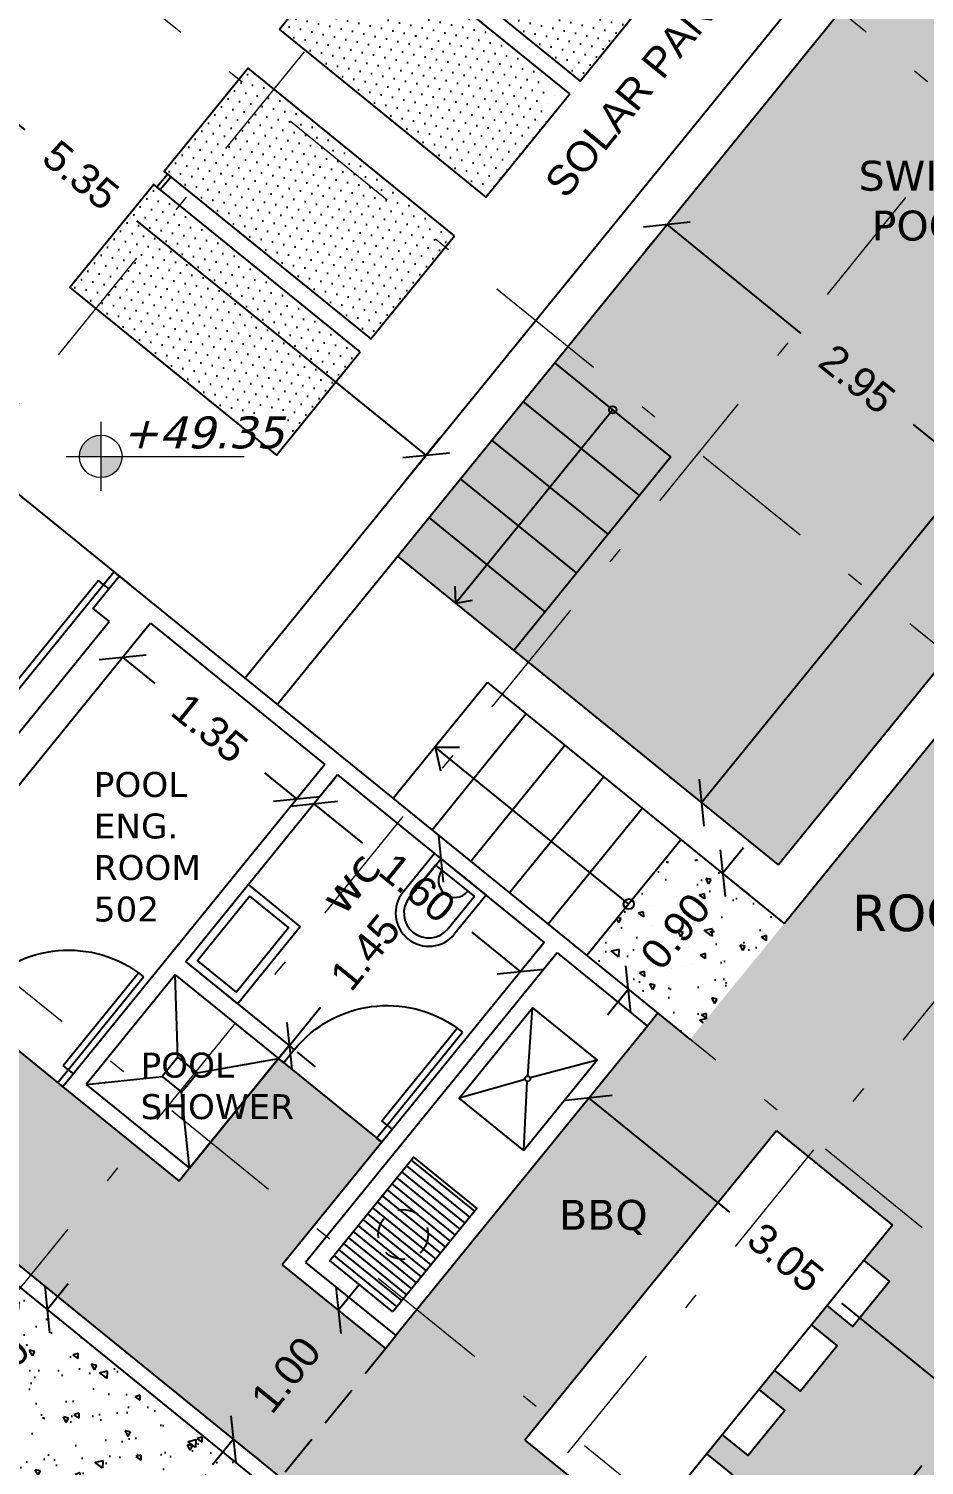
# Model space of a CAD drawing. Header units: inches. Extents: x 8644 to 9016, y -609 to 809.
# Drawn here: x 8860.17 to 8865.56, y -593.44 to -584.79 of the extents above; entities that cross this region are included whole.
import ezdxf

# ---------------------------------------------------------------- set-up
doc = ezdxf.new("R2010")
doc.units = ezdxf.units.IN
doc.header["$MEASUREMENT"] = 0
for name, pattern in [('DASHDOT', [1, 0.5, -0.25, 0, -0.25]), ('DASHED', [19.05, 12.7, -6.35]), ('HIDDEN', [0.375, 0.25, -0.125])]:
    doc.linetypes.add(name, pattern=pattern)
doc.layers.add('axis', color=8, linetype='DASHDOT', lineweight=15)
doc.layers.add('dim', color=3, linetype='Continuous', lineweight=13)
for name, color, linetype in [('DIMENSIONS', 6, 'Continuous'), ('ermaria', 5, 'Continuous'), ('floors', 8, 'Continuous'), ('furn', 4, 'Continuous'), ('kitchen', 4, 'Continuous'), ('openings', 3, 'Continuous'), ('provoles', 2, 'Continuous'), ('sanitary', 5, 'Continuous'), ('TEXT', 6, 'Continuous'), ('walls', 1, 'Continuous')]:
    doc.layers.add(name, color=color, linetype=linetype)
doc.styles.get("Standard").update_dxf_attribs({"font": 'arial.ttf'})
doc.styles.add('style1', font='arial.ttf')
doc.styles.add('Yps_1-100', font='verdanai.ttf', dxfattribs={"height": 0.25})
doc.styles.add('Yps_1-100bold', font='verdanai.ttf', dxfattribs={"height": 0.3})
doc.dimstyles.new('ekato', dxfattribs={"dimtxt": 0.18, "dimasz": 0.2, "dimexe": 0.2, "dimexo": 0.2, "dimgap": 0.2, "dimtad": 0, "dimzin": 0, "dimdsep": 46, "dimtxsty": 'style1', "dimblk": 'OBLIQUE', "dimcen": 0.2, "dimadec": 0, "dimazin": 0, "dimtfac": 1, "dimtofl": 0, "dimtmove": 0, "dimatfit": 3, "dimfxl": 1, "dimtolj": 1, "dimtzin": 0, "dimarcsym": 0})

# ---------------------------------------------------------------- blocks, each defined once
blk = doc.blocks.new('wc wall')
at = {"layer": 'ermaria'}
blk.add_arc((0, 0.3), 0.2, 0, 180, dxfattribs=at)
at = {"layer": 'sanitary'}
for p, q in [((-0.2, 0), (-0.2, 0.3)), ((-0.15, 0.05), (-0.15, 0.3)), ((0.15, 0.05), (0.15, 0.3)), ((0.2, 0), (0.2, 0.3)), ((0.2, 0), (-0.2, 0)), ((0.15, 0.05), (-0.15, 0.05))]:
    blk.add_line(p, q, dxfattribs=at)
for centre, radius in [((0, 0.3), 0.15), ((0, 0.05), 0.1)]:
    blk.add_arc(centre, radius, 0, 180, dxfattribs=at)
blk = doc.blocks.new('d80')
at = {"layer": 'openings', "color": 5}
for p, q in [((0.1, 0.76), (0.82, 0.76)), ((0.1, 0.76), (0.1, 0.72)), ((0.1, 0.72), (0.82, 0.72)), ((0.82, 0.72), (0.82, 0.76))]:
    blk.add_line(p, q, dxfattribs=at)
for points in [[(0, 0.76), (0.1, 0.76), (0.1, 0.8), (0, 0.8)], [(0, 0), (0.1, 0), (0.1, 0.04), (0, 0.04)]]:
    blk.add_lwpolyline(points, close=True, dxfattribs=at)
at = {"layer": 'openings', "color": 8}
blk.add_arc((0.0992, 0.762), 0.722, 270.06423, 356.66262, dxfattribs=at)
blk = doc.blocks.new('d100')
at = {"layer": 'openings', "color": 5}
for p, q in [((0.04, 0), (0.04, -1.02)), ((0.04, -0.1), (0.08, -0.1)), ((0.08, -0.1), (0.08, -1.02)), ((0.08, -1.02), (0.04, -1.02))]:
    blk.add_line(p, q, dxfattribs=at)
for points in [[(0.04, 0), (0.04, -0.1), (0, -0.1), (0, 0)], [(1, 0), (1, -0.1), (0.96, -0.1), (0.96, 0)]]:
    blk.add_lwpolyline(points, close=True, dxfattribs=at)
at = {"layer": 'openings', "color": 8}
blk.add_arc((0.0384, -0.0994), 0.9216, 272.58517, 359.96089, dxfattribs=at)
blk = doc.blocks.new('ypsometro 1-100')
h = blk.add_hatch(color=256)
h.paths.add_polyline_path([(-0.2, 0), (0, 0), (0, 0.2, 0.414214)])
h.paths.add_polyline_path([(0, -0.2, 0.414214), (0.2, 0), (0, 0)])
for p, q in [((0, 0.325), (0, -0.325)), ((-0.325, 0), (1.35, 0))]:
    blk.add_line(p, q)
blk.add_circle((0, 0), 0.2)
at = {"style": 'Yps_1-100'}
for p in [(0.2, 0.076), (0.2, -0.326)]:
    blk.add_attdef('+0.00', p, '', height=0.25, dxfattribs=at)
blk = doc.blocks.new('_Oblique')
at = {"color": 0, "linetype": 'ByBlock', "lineweight": -2}
blk.add_line((-0.5, -0.5), (0.5, 0.5), dxfattribs=at)
blk = doc.blocks.new('*D15423')
at = {"layer": 'DEFPOINTS', "color": 0, "transparency": 16777216}
for p in [(8862.6741, -575.2856), (8862.692, -575.3001), (8842.5786, -600.0423)]:
    blk.add_point(p, dxfattribs=at)
at = {"layer": 'DIMENSIONS', "color": 0, "lineweight": -2, "transparency": 16777216}
for p, q in [((8862.692, -575.3001), (8852.9614, -587.2877)), ((8862.8294, -575.4117), (8862.8473, -575.4262)), ((8842.5965, -600.0568), (8852.327, -588.0693)), ((8842.7339, -600.1684), (8842.7517, -600.1829))]:
    blk.add_line(p, q, dxfattribs=at)
at = {"layer": 'DIMENSIONS', "color": 0, "lineweight": -2, "transparency": 16777216, "xscale": 0.2, "yscale": 0.2, "zscale": 0.2}
for p, rotation in [((8862.692, -575.3001), 50.93301945745934), ((8842.5965, -600.0568), 230.9330194574593)]:
    blk.add_blockref('_Oblique', p, dxfattribs=dict(at, rotation=rotation))
at = {"layer": 'DIMENSIONS', "color": 0, "transparency": 16777216, "insert": (8852.6442, -587.6785), "char_height": 0.18, "attachment_point": 5, "rotation": 50.93302, "style": 'style1'}
blk.add_mtext('\\A1;31.90', dxfattribs=at)
blk = doc.blocks.new('*D15463')
at = {"layer": 'DEFPOINTS', "color": 0, "transparency": 16777216}
for p in [(8860.2812, -592.5017), (8860.2843, -592.5043), (8859.651, -593.2781)]:
    blk.add_point(p, dxfattribs=at)
at = {"layer": 'DIMENSIONS', "color": 0, "lineweight": -2, "transparency": 16777216}
for p, q in [((8860.2843, -592.5043), (8860.4104, -592.349)), ((8860.4365, -592.6278), (8860.4396, -592.6303)), ((8859.6541, -593.2807), (8859.5281, -593.436)), ((8859.8063, -593.4042), (8859.8094, -593.4067))]:
    blk.add_line(p, q, dxfattribs=at)
at = {"layer": 'DIMENSIONS', "color": 0, "lineweight": -2, "transparency": 16777216, "xscale": 0.2, "yscale": 0.2, "zscale": 0.2}
for p, rotation in [((8860.2843, -592.5043), 230.9330194577442), ((8859.6541, -593.2807), 50.93301945774424)]:
    blk.add_blockref('_Oblique', p, dxfattribs=dict(at, rotation=rotation))
at = {"layer": 'DIMENSIONS', "color": 0, "transparency": 16777216, "insert": (8859.9692, -592.8925), "char_height": 0.18, "attachment_point": 5, "rotation": 50.93302, "style": 'style1'}
blk.add_mtext('\\A1;1.00', dxfattribs=at)
blk = doc.blocks.new('*D15465')
at = {"layer": 'DEFPOINTS', "color": 0, "transparency": 16777216}
for p in [(8862.0093, -592.4877), (8861.3791, -593.2641), (8861.4058, -593.2858)]:
    blk.add_point(p, dxfattribs=at)
at = {"layer": 'DIMENSIONS', "color": 0, "lineweight": -2, "transparency": 16777216}
for p, q in [((8862.036, -592.5094), (8862.162, -592.3541)), ((8862.1646, -592.6137), (8862.1913, -592.6354)), ((8861.4058, -593.2858), (8861.2797, -593.441)), ((8861.5344, -593.3901), (8861.5611, -593.4118))]:
    blk.add_line(p, q, dxfattribs=at)
at = {"layer": 'DIMENSIONS', "color": 0, "lineweight": -2, "transparency": 16777216, "xscale": 0.2, "yscale": 0.2, "zscale": 0.2}
for p, rotation in [((8862.036, -592.5094), 230.9330194575978), ((8861.4058, -593.2858), 50.93301945759784)]:
    blk.add_blockref('_Oblique', p, dxfattribs=dict(at, rotation=rotation))
at = {"layer": 'DIMENSIONS', "color": 0, "transparency": 16777216, "insert": (8861.7209, -592.8976), "char_height": 0.18, "attachment_point": 5, "rotation": 50.93302, "style": 'style1'}
blk.add_mtext('\\A1;1.00', dxfattribs=at)
blk = doc.blocks.new('*D15466')
at = {"layer": 'DEFPOINTS', "color": 0, "transparency": 16777216}
for p in [(8860.7385, -588.5791), (8861.7867, -589.4299), (8861.7867, -589.4299)]:
    blk.add_point(p, dxfattribs=at)
at = {"layer": 'DIMENSIONS', "color": 0, "lineweight": -2, "transparency": 16777216}
for p, q in [((8860.7385, -588.5791), (8860.9318, -588.736)), ((8861.7867, -589.4299), (8861.5933, -589.2729))]:
    blk.add_line(p, q, dxfattribs=at)
at = {"layer": 'DIMENSIONS', "color": 0, "lineweight": -2, "transparency": 16777216, "xscale": 0.2, "yscale": 0.2, "zscale": 0.2}
for p, rotation in [((8860.7385, -588.5791), 140.9330194581315), ((8861.7867, -589.4299), 320.9330194581315)]:
    blk.add_blockref('_Oblique', p, dxfattribs=dict(at, rotation=rotation))
at = {"layer": 'DIMENSIONS', "color": 0, "transparency": 16777216, "insert": (8861.2626, -589.0045), "char_height": 0.18, "attachment_point": 5, "rotation": 320.93302, "style": 'style1'}
blk.add_mtext('\\A1;1.35', dxfattribs=at)
blk = doc.blocks.new('*D15467')
at = {"layer": 'DEFPOINTS', "color": 0, "transparency": 16777216}
for p in [(8862.5466, -589.7039), (8862.6546, -589.7915), (8861.6328, -590.8297)]:
    blk.add_point(p, dxfattribs=at)
at = {"layer": 'DIMENSIONS', "color": 0, "lineweight": -2, "transparency": 16777216}
for p, q in [((8862.6546, -589.7915), (8862.4661, -590.0237)), ((8862.7019, -589.8299), (8862.8099, -589.9176)), ((8861.7407, -590.9173), (8861.9292, -590.6851)), ((8861.7881, -590.9557), (8861.896, -591.0434))]:
    blk.add_line(p, q, dxfattribs=at)
at = {"layer": 'DIMENSIONS', "color": 0, "lineweight": -2, "transparency": 16777216, "xscale": 0.2, "yscale": 0.2, "zscale": 0.2}
for p, rotation in [((8862.6546, -589.7915), 50.93301945700642), ((8861.7407, -590.9173), 230.9330194570064)]:
    blk.add_blockref('_Oblique', p, dxfattribs=dict(at, rotation=rotation))
at = {"layer": 'DIMENSIONS', "color": 0, "transparency": 16777216, "insert": (8862.1977, -590.3544), "char_height": 0.18, "attachment_point": 5, "rotation": 50.93302, "style": 'style1'}
blk.add_mtext('\\A1;1.45', dxfattribs=at)
blk = doc.blocks.new('*D15446')
at = {"layer": 'DEFPOINTS', "color": 0, "transparency": 16777216}
for p in [(8861.8567, -589.5022), (8863.132, -590.4699), (8863.099, -590.5106)]:
    blk.add_point(p, dxfattribs=at)
at = {"layer": 'DIMENSIONS', "color": 0, "lineweight": -2, "transparency": 16777216}
for p, q in [((8861.9828, -589.3469), (8862.0158, -589.3062)), ((8861.8898, -589.4615), (8862.1809, -589.6978)), ((8863.132, -590.4699), (8862.8409, -590.2335)), ((8863.225, -590.3553), (8863.2581, -590.3146))]:
    blk.add_line(p, q, dxfattribs=at)
at = {"layer": 'DIMENSIONS', "color": 0, "lineweight": -2, "transparency": 16777216, "xscale": 0.2, "yscale": 0.2, "zscale": 0.2}
for p, rotation in [((8861.8898, -589.4615), 140.9330194581381), ((8863.132, -590.4699), 320.9330194581381)]:
    blk.add_blockref('_Oblique', p, dxfattribs=dict(at, rotation=rotation))
at = {"layer": 'DIMENSIONS', "color": 0, "transparency": 16777216, "insert": (8862.5109, -589.9657), "char_height": 0.18, "attachment_point": 5, "rotation": 320.93302, "style": 'style1'}
blk.add_mtext('\\A1;1.60', dxfattribs=at)
blk = doc.blocks.new('*D15447')
at = {"layer": 'DEFPOINTS', "color": 0, "transparency": 16777216}
for p in [(8863.5199, -591.2614), (8865.9119, -593.1541), (8865.888, -593.1836)]:
    blk.add_point(p, dxfattribs=at)
at = {"layer": 'DIMENSIONS', "color": 0, "lineweight": -2, "transparency": 16777216}
for p, q in [((8863.646, -591.1061), (8863.6699, -591.0766)), ((8863.5438, -591.2319), (8864.3906, -591.9192)), ((8865.9119, -593.1541), (8865.0651, -592.4668)), ((8866.014, -593.0283), (8866.0379, -592.9988))]:
    blk.add_line(p, q, dxfattribs=at)
at = {"layer": 'DIMENSIONS', "color": 0, "lineweight": -2, "transparency": 16777216, "xscale": 0.2, "yscale": 0.2, "zscale": 0.2}
for p, rotation in [((8863.5438, -591.2319), 140.9330194581317), ((8865.9119, -593.1541), 320.9330194581316)]:
    blk.add_blockref('_Oblique', p, dxfattribs=dict(at, rotation=rotation))
at = {"layer": 'DIMENSIONS', "color": 0, "transparency": 16777216, "insert": (8864.7279, -592.193), "char_height": 0.18, "attachment_point": 5, "rotation": 320.93302, "style": 'style1'}
blk.add_mtext('\\A1;3.05', dxfattribs=at)
blk = doc.blocks.new('*D15448')
at = {"layer": 'DEFPOINTS', "color": 0, "transparency": 16777216}
for p in [(8864.0687, -585.9045), (8866.3591, -587.7637), (8866.3036, -587.8321)]:
    blk.add_point(p, dxfattribs=at)
at = {"layer": 'DIMENSIONS', "color": 0, "lineweight": -2, "transparency": 16777216}
for p, q in [((8864.0132, -585.9729), (8864.8199, -586.6277)), ((8863.9426, -586.0598), (8863.8871, -586.1282)), ((8866.3036, -587.8321), (8865.4969, -587.1773)), ((8866.233, -587.919), (8866.1775, -587.9874))]:
    blk.add_line(p, q, dxfattribs=at)
at = {"layer": 'DIMENSIONS', "color": 0, "lineweight": -2, "transparency": 16777216, "xscale": 0.2, "yscale": 0.2, "zscale": 0.2}
for p, rotation in [((8864.0132, -585.9729), 140.9330194580974), ((8866.3036, -587.8321), 320.9330194580974)]:
    blk.add_blockref('_Oblique', p, dxfattribs=dict(at, rotation=rotation))
at = {"layer": 'DIMENSIONS', "color": 0, "transparency": 16777216, "insert": (8865.1584, -586.9025), "char_height": 0.18, "attachment_point": 5, "rotation": 320.93302, "style": 'style1'}
blk.add_mtext('\\A1;2.95', dxfattribs=at)
blk = doc.blocks.new('*D15449')
at = {"layer": 'DEFPOINTS', "color": 0, "transparency": 16777216}
for p in [(8867.7738, -584.9954), (8867.8135, -585.0277), (8864.1815, -589.421)]:
    blk.add_point(p, dxfattribs=at)
at = {"layer": 'DIMENSIONS', "color": 0, "lineweight": -2, "transparency": 16777216}
for p, q in [((8867.8135, -585.0277), (8866.2906, -586.9039)), ((8867.9291, -585.1215), (8867.9688, -585.1537)), ((8864.2212, -589.4532), (8865.7442, -587.577)), ((8864.3368, -589.547), (8864.3765, -589.5793))]:
    blk.add_line(p, q, dxfattribs=at)
at = {"layer": 'DIMENSIONS', "color": 0, "lineweight": -2, "transparency": 16777216, "xscale": 0.2, "yscale": 0.2, "zscale": 0.2}
for p, rotation in [((8867.8135, -585.0277), 50.9330194569812), ((8864.2212, -589.4532), 230.9330194569812)]:
    blk.add_blockref('_Oblique', p, dxfattribs=dict(at, rotation=rotation))
at = {"layer": 'DIMENSIONS', "color": 0, "transparency": 16777216, "insert": (8866.0174, -587.2404), "char_height": 0.18, "attachment_point": 5, "rotation": 50.93302, "style": 'style1'}
blk.add_mtext('\\A1;5.70', dxfattribs=at)
blk = doc.blocks.new('*D15451')
at = {"layer": 'DEFPOINTS', "color": 0, "transparency": 16777216}
for p in [(8858.6193, -583.7322), (8862.7731, -587.1039), (8862.564, -587.3615)]:
    blk.add_point(p, dxfattribs=at)
at = {"layer": 'DIMENSIONS', "color": 0, "lineweight": -2, "transparency": 16777216}
for p, q in [((8858.4932, -583.8875), (8858.2842, -584.145)), ((8858.4102, -583.9898), (8860.1498, -585.4018)), ((8862.564, -587.3615), (8860.8244, -585.9494)), ((8862.647, -587.2592), (8862.438, -587.5168))]:
    blk.add_line(p, q, dxfattribs=at)
at = {"layer": 'DIMENSIONS', "color": 0, "lineweight": -2, "transparency": 16777216, "xscale": 0.2, "yscale": 0.2, "zscale": 0.2}
for p, rotation in [((8858.4102, -583.9898), 140.9330194581323), ((8862.564, -587.3615), 320.9330194581323)]:
    blk.add_blockref('_Oblique', p, dxfattribs=dict(at, rotation=rotation))
at = {"layer": 'DIMENSIONS', "color": 0, "transparency": 16777216, "insert": (8860.4871, -585.6756), "char_height": 0.18, "attachment_point": 5, "rotation": 320.93302, "style": 'style1'}
blk.add_mtext('\\A1;5.35', dxfattribs=at)
blk = doc.blocks.new('*D15452')
at = {"layer": 'DEFPOINTS', "color": 0, "transparency": 16777216}
for p in [(8864.3026, -589.8413), (8864.3484, -589.8784), (8863.7354, -590.5401)]:
    blk.add_point(p, dxfattribs=at)
at = {"layer": 'DIMENSIONS', "color": 0, "lineweight": -2, "transparency": 16777216}
for p, q in [((8864.3484, -589.8784), (8864.4744, -589.7231)), ((8864.4579, -589.9673), (8864.5037, -590.0045)), ((8863.7812, -590.5772), (8863.6551, -590.7325)), ((8863.8907, -590.6661), (8863.9365, -590.7032))]:
    blk.add_line(p, q, dxfattribs=at)
at = {"layer": 'DIMENSIONS', "color": 0, "lineweight": -2, "transparency": 16777216, "xscale": 0.2, "yscale": 0.2, "zscale": 0.2}
for p, rotation in [((8864.3484, -589.8784), 230.933019456971), ((8863.7812, -590.5772), 50.933019456971)]:
    blk.add_blockref('_Oblique', p, dxfattribs=dict(at, rotation=rotation))
at = {"layer": 'DIMENSIONS', "color": 0, "transparency": 16777216, "insert": (8864.0648, -590.2278), "char_height": 0.18, "attachment_point": 5, "rotation": 50.93302, "style": 'style1'}
blk.add_mtext('\\A1;0.90', dxfattribs=at)

msp = doc.modelspace()

# ---------------------------------------------------------------- hatches: boundary and pattern name
at = {"layer": 'DIMENSIONS'}
h = msp.add_hatch(dxfattribs=at)
h.set_pattern_fill('DOTS', color=8, angle=360, style=0)
h.set_pattern_definition([(0, (-1310.137566, 1490.0683), (0.03125, 0.0625), [0, -0.0625])])
h.paths.add_polyline_path([(8862.9313, -588.0198), (8862.7422, -588.2527), (8863.0916, -588.5363), (8863.2807, -588.3034)])
h.paths.add_polyline_path([(8862.9313, -588.0198), (8862.5819, -587.7361), (8862.3928, -587.9691), (8862.7422, -588.2527)])
h.paths.add_polyline_path([(8863.1203, -587.7868), (8862.771, -587.5032), (8862.5819, -587.7361), (8862.9313, -588.0198)])
h.paths.add_polyline_path([(8863.1203, -587.7868), (8862.9313, -588.0198), (8863.2807, -588.3034), (8863.4697, -588.0704)])
h.paths.add_polyline_path([(8863.3094, -587.5539), (8862.96, -587.2703), (8862.771, -587.5032), (8863.1203, -587.7868)])
h.paths.add_polyline_path([(8863.3094, -587.5539), (8863.1203, -587.7868), (8863.4697, -588.0704), (8863.6588, -587.8375)], flags=17)
h.paths.add_polyline_path([(8863.4985, -587.321), (8863.1491, -587.0374), (8862.96, -587.2703), (8863.3094, -587.5539)])
h.paths.add_polyline_path([(8863.4985, -587.321), (8863.3094, -587.5539), (8863.6588, -587.8375), (8863.8479, -587.6046)], flags=17)
h.paths.add_polyline_path([(8863.6733, -587.1056, -0.22597), (8863.665, -587.0881, -0.172132), (8863.67, -587.0738), (8863.3382, -586.8045), (8863.1491, -587.0374), (8863.4985, -587.321)], flags=17)
h.paths.add_polyline_path([(8863.7051, -587.1023, -0.414214), (8863.6733, -587.1056), (8863.4985, -587.321), (8863.8479, -587.6046), (8864.0369, -587.3717)], flags=17)
h.paths.add_polyline_path([(8863.67, -587.0738, 0.172132), (8863.665, -587.0881, 0.22597), (8863.6733, -587.1056), (8863.6876, -587.0881)], flags=17)
h.paths.add_polyline_path([(8863.6876, -587.0881), (8863.6733, -587.1056, 0.414214), (8863.7051, -587.1023)], flags=17)
h.paths.add_polyline_path([(8863.67, -587.0738), (8863.7051, -587.1023, 0.172132), (8863.7101, -587.0881, 0.706292)], flags=17)
h.paths.add_polyline_path([(8868.2755, -585.4027), (8865.9618, -583.5246, -0.071056), (8865.8528, -583.7066), (8863.3382, -586.8045), (8863.67, -587.0738, -1), (8863.7051, -587.1023), (8864.0369, -587.3717), (8863.8479, -587.6046), (8863.6588, -587.8375), (8863.4697, -588.0704), (8863.2807, -588.3034), (8863.0916, -588.5363), (8864.6832, -589.8282)])
h.paths.add_polyline_path([(8866.0203, -583.2501, -0.094396), (8865.9618, -583.5246), (8868.2755, -585.4027), (8868.4331, -585.2086)])
h.paths.add_polyline_path([(8869.5275, -583.8604, 0.631362), (8869.1393, -583.0453), (8866.0205, -583.0453), (8866.0205, -583.2339, -0.005408), (8866.0203, -583.2501), (8868.4331, -585.2086), (8868.4961, -585.131)])
at = {"layer": 'floors'}
h = msp.add_hatch(dxfattribs=at)
h.set_pattern_fill('AR-CONC', color=256, scale=0.05, angle=95.93302)
h.set_pattern_definition([(145.9330195, (-1310.13757, 1490.0683), (-0.005862075, 0.359952269), [0.0375, -0.4125]), (90.9330195, (-1310.13757, 1490.0683), (-0.366910407, -0.107879508), [0.03, -0.33]), (196.384464, (-1310.13805, 1490.0983), (-0.372772478, 0.252072761), [0.031870096, -0.350571056]), (142.1172195, (-1310.23703, 1490.05796), (0.027158223, 0.539316793), [0.05625, -0.61875]), (192.568655, (-1310.23477, 1490.1029), (-0.532756348, 0.414482416), [0.04780517, -0.52585688]), (87.1171834, (-1310.23703, 1490.05796), (-0.532756348, 0.414482416), [0.045, -0.495]), (116.9330195, (-1310.21733, 1490.11028), (0.169381237, 0.3176633386), [0.0375, -0.4125]), (61.9330195, (-1310.21733, 1490.11028), (-0.373208096, 0.083528151), [0.03, -0.33]), (167.3844642, (-1310.20322, 1490.13675), (-0.203826858, 0.401191486), [0.031870095, -0.350571056]), (133.4330195, (-1310.13757, 1490.0683), (-0.1661837958, -0.011157554), [0, -0.326, 0, -0.335, 0, -0.33125]), (103.4330195, (-1310.13757, 1490.0683), (-0.2097456976, 0.110445857), [0, -0.191, 0, -0.3185, 0, -0.12625]), (63.4330195, (-1310.12604, 1489.9574), (-0.016372455, 0.2666471857), [0, -0.125, 0, -0.39, 0, -0.5175]), (53.4330195, (-1310.12087, 1489.90767), (-0.079925123, 0.284857427), [0, -0.1625, 0, -0.259, 0, -0.3675])])
h.paths.add_polyline_path([(8862.2975, -591.498), (8861.6763, -590.9938), (8861.1406, -591.6538), (8861.0776, -591.7314), (8860.3789, -591.1642), (8859.7577, -590.66), (8859.2531, -590.2504), (8859.2279, -590.2814, -0.400861), (8859.3875, -591.5445), (8859.3623, -591.5755), (8858.648, -590.9957), (8858.6228, -591.0268), (8863.9024, -595.3123), (8863.8709, -595.3512), (8864.0262, -595.4772), (8870.8642, -587.0532), (8870.0878, -586.4229, -0.414214), (8870.0147, -585.7196), (8872.7414, -582.3604, 0.631362), (8872.3532, -581.5453), (8871.7206, -581.5453, -0.039583), (8871.6758, -581.6104), (8864.1526, -590.8787), (8863.9585, -590.7211), (8863.8955, -590.7988), (8862.3829, -592.6621), (8862.3199, -592.7398), (8861.6988, -592.2356)])
h.paths.add_polyline_path([(8863.1593, -593.2924), (8864.6719, -591.429), (8865.3706, -591.9962), (8865.1973, -592.2097), (8865.3526, -592.3358), (8865.132, -592.6075), (8864.9767, -592.4814), (8864.8822, -592.5979), (8865.0375, -592.724), (8864.8169, -592.9957), (8864.6616, -592.8697), (8864.5671, -592.9861), (8864.7224, -593.1122), (8864.5018, -593.3839), (8864.3465, -593.2579), (8864.252, -593.3743), (8864.4073, -593.5004), (8864.1867, -593.7721), (8864.0314, -593.6461), (8863.8581, -593.8596)], flags=16)
h.paths.add_polyline_path([(8866.349, -589.5074, -1), (8866.749, -589.5074, -1)], flags=16)
h.paths.add_polyline_path([(8866.8709, -588.8757), (8867.2491, -588.4099), (8867.7149, -588.788), (8867.3368, -589.2539)], flags=16)
h.paths.add_polyline_path([(8867.6074, -587.8331), (8868.2008, -587.1019), (8868.5891, -587.417), (8867.9956, -588.1482)], flags=16)
h.paths.add_polyline_path([(8868.065, -588.6973), (8869.1994, -587.2998), (8868.5007, -586.7326), (8869.0364, -586.0726), (8869.7351, -586.6398), (8870.4727, -587.2385), (8869.937, -587.8985), (8868.8026, -589.296)], flags=16)
h.paths.add_polyline_path([(8871.769, -582.8303, -1), (8872.169, -582.8303, -1)], flags=16)
h.paths.add_polyline_path([(8859.2279, -590.2814), (8858.6733, -590.9647), (8859.3875, -591.5445, 0.400861)], flags=17)
h.paths.add_polyline_path([(8860.7884, -591.439), (8861.8072, -591.439), (8861.8072, -590.8602), (8860.7884, -590.8602)], flags=25)
h = msp.add_hatch(dxfattribs=at)
h.set_pattern_fill('DOTS', color=256, angle=410.93302, style=0)
h.set_pattern_definition([(50.9330195, (9090.28357, -2239.80784), (-0.0288309688, 0.0636520835), [0, -0.0625])])
h.paths.add_polyline_path([(8862.2489, -584.1002), (8863.4912, -585.1085), (8863.9954, -584.4874), (8862.7531, -583.4791)])
h = msp.add_hatch(dxfattribs=at)
h.set_pattern_fill('DOTS', color=256, angle=410.93302, style=0)
h.set_pattern_definition([(50.9330195, (9089.677544, -2240.475095), (-0.0288309688, 0.0636520835), [0, -0.0625])])
h.paths.add_polyline_path([(8861.6817, -584.799), (8862.924, -585.8073), (8863.4282, -585.1862), (8862.1859, -584.1778)])
h = msp.add_hatch(dxfattribs=at)
h.set_pattern_fill('DOTS', color=256, angle=410.93302, style=0)
h.set_pattern_definition([(50.9330195, (9089.02311, -2241.36066), (-0.0288309688, 0.0636520835), [0, -0.0625])])
h.paths.add_polyline_path([(8860.9885, -585.653), (8862.2307, -586.6614), (8862.7349, -586.0402), (8861.4927, -585.0319)])
h = msp.add_hatch(dxfattribs=at)
h.set_pattern_fill('DOTS', color=256, angle=410.93302, style=0)
h.set_pattern_definition([(50.9330195, (9088.45591, -2242.059426), (-0.0288309688, 0.0636520835), [0, -0.0625])])
h.paths.add_polyline_path([(8860.4213, -586.3518), (8861.6635, -587.3601), (8862.1677, -586.739), (8860.9255, -585.7306)])
h = msp.add_hatch(dxfattribs=at)
h.set_pattern_fill('AR-CONC', color=256, scale=0.05, angle=95.93302)
h.set_pattern_definition([(145.9330195, (-2418.8575, 1426.8528), (-0.005862075, 0.359952269), [0.0375, -0.4125]), (90.9330195, (-2418.8575, 1426.8528), (-0.366910407, -0.107879508), [0.03, -0.33]), (196.384464, (-2418.85798, 1426.8828), (-0.372772478, 0.252072761), [0.031870096, -0.350571056]), (142.1172195, (-2418.95695, 1426.84246), (0.027158223, 0.539316793), [0.05625, -0.61875]), (192.568655, (-2418.9547, 1426.8874), (-0.532756348, 0.414482416), [0.04780517, -0.52585688]), (87.1171834, (-2418.95695, 1426.84246), (-0.532756348, 0.414482416), [0.045, -0.495]), (116.9330195, (-2418.93726, 1426.89478), (0.169381237, 0.3176633386), [0.0375, -0.4125]), (61.9330195, (-2418.93726, 1426.89478), (-0.373208096, 0.083528151), [0.03, -0.33]), (167.3844642, (-2418.92314, 1426.92125), (-0.203826858, 0.401191486), [0.031870095, -0.350571056]), (133.4330195, (-2418.85749, 1426.8528), (-0.1661837958, -0.011157554), [0, -0.326, 0, -0.335, 0, -0.33125]), (103.4330195, (-2418.85749, 1426.8528), (-0.2097456976, 0.110445857), [0, -0.191, 0, -0.3185, 0, -0.12625]), (63.4330195, (-2418.84596, 1426.7419), (-0.016372455, 0.2666471857), [0, -0.125, 0, -0.39, 0, -0.5175]), (53.4330195, (-2418.8408, 1426.69216), (-0.079925123, 0.284857427), [0, -0.1625, 0, -0.259, 0, -0.3675])])
h.paths.add_polyline_path([(8864.1526, -590.8787), (8864.7198, -590.1799), (8864.0987, -589.6757), (8863.5314, -590.3745)])
h = msp.add_hatch(dxfattribs=at)
h.set_pattern_fill('AR-CONC', color=256, scale=0.05, angle=95.93302)
h.set_pattern_definition([(145.9330195, (-2532.53446, 1426.8528), (-0.005862075, 0.359952269), [0.0375, -0.4125]), (90.9330195, (-2532.53446, 1426.8528), (-0.366910407, -0.107879508), [0.03, -0.33]), (196.384464, (-2532.53495, 1426.8828), (-0.372772478, 0.252072761), [0.031870096, -0.350571056]), (142.1172195, (-2532.63393, 1426.84246), (0.027158223, 0.539316793), [0.05625, -0.61875]), (192.568655, (-2532.63166, 1426.8874), (-0.532756348, 0.414482416), [0.04780517, -0.52585688]), (87.1171834, (-2532.63393, 1426.84246), (-0.532756348, 0.414482416), [0.045, -0.495]), (116.9330195, (-2532.61423, 1426.89478), (0.169381237, 0.3176633386), [0.0375, -0.4125]), (61.9330195, (-2532.61423, 1426.89478), (-0.373208096, 0.083528151), [0.03, -0.33]), (167.3844642, (-2532.6001, 1426.92125), (-0.203826858, 0.401191486), [0.031870095, -0.350571056]), (133.4330195, (-2532.53446, 1426.8528), (-0.1661837958, -0.011157554), [0, -0.326, 0, -0.335, 0, -0.33125]), (103.4330195, (-2532.53446, 1426.8528), (-0.2097456976, 0.110445857), [0, -0.191, 0, -0.3185, 0, -0.12625]), (63.4330195, (-2532.52294, 1426.7419), (-0.016372455, 0.2666471857), [0, -0.125, 0, -0.39, 0, -0.5175]), (53.4330195, (-2532.51777, 1426.69216), (-0.079925123, 0.284857427), [0, -0.1625, 0, -0.259, 0, -0.3675])])
h.paths.add_polyline_path([(8861.7098, -595.0781), (8861.7507, -595.1114, -0.063254), (8861.7773, -595.0685), (8860.9649, -594.4091), (8860.9334, -594.4479), (8859.4208, -596.3113), (8859.3578, -596.3889), (8860.3255, -597.1744), (8860.3886, -597.0968), (8860.1972, -596.9415)])
h.paths.add_polyline_path([(8860.1228, -592.3732), (8859.4926, -593.1496), (8859.7541, -593.3619), (8859.7226, -593.4007), (8860.3438, -593.9049), (8860.3753, -593.8661), (8860.9964, -594.3702), (8860.9649, -594.4091), (8861.7773, -595.0685, -0.414214), (8862.0587, -595.0393), (8862.5944, -594.3794)])
h.paths.add_polyline_path([(8860.3438, -593.9049), (8859.7226, -593.4007), (8859.6911, -593.4395), (8859.1554, -594.0995), (8859.7766, -594.6036)])
h.paths.add_polyline_path([(8860.1399, -596.0176), (8860.7642, -596.0176), (8860.7642, -595.6267), (8860.1399, -595.6267)], flags=24)
h.paths.add_polyline_path([(8859.9268, -593.2411), (8860.292, -592.7912), (8860.004, -592.5574), (8859.6388, -593.0073)], flags=24)
h.paths.add_polyline_path([(8858.8378, -593.8901), (8859.8566, -593.8901), (8859.8566, -593.3112), (8858.8378, -593.3112)], flags=9)
at = {"layer": 'provoles'}
h = msp.add_hatch(dxfattribs=at)
h.set_pattern_fill('ANSI31', scale=0.37, angle=275.93302)
h.set_pattern_definition([(320.9330195, (11121.598062, -180.464258), (0.0291480667, 0.0359089503), [])])
h.paths.add_polyline_path([(8862.3644, -592.5183), (8861.984, -592.2095), (8862.4881, -591.5884), (8862.8686, -591.8972)])

# ---------------------------------------------------------------- linework, layer by layer
at = {"layer": 'axis', "ltscale": 1.5}
for p, q in [((8869.8973, -574.9952, 0.0706), (8855.2428, -593.0487, 0.0706)), ((8872.5084, -577.1147, 0.0706), (8852.0688, -602.2953, 0.0706)), ((8874.98, -579.1209, 0.0706), (8856.1688, -602.2953, 0.0706)), ((8868.9388, -587.8384, 0.0706), (8858.6753, -579.5073, 0.0706)), ((8867.299, -589.8585, 0.0706), (8857.0355, -581.5274, 0.0706)), ((8865.5501, -592.0131, 0.0706), (8855.2866, -583.682, 0.0706)), ((8864.1006, -593.7988, 0.0706), (8853.8371, -585.4677, 0.0706))]:
    msp.add_line(p, q, dxfattribs=at)
at = {"layer": 'DIMENSIONS', "color": 4, "linetype": 'DASHED', "ltscale": 0.02}
for p, q in [((8865.3871, -593.6419, 0.0706), (8874.1987, -582.7865, 0.0706)), ((8860.9964, -594.3702, 0.0706), (8862.3199, -592.7398, 0.0706))]:
    msp.add_line(p, q, dxfattribs=at)
at = {"layer": 'DIMENSIONS'}
for p, q in [((8860.9449, -585.7464, 0.0706), (8861.0079, -585.6688, 0.0706)), ((8860.9643, -585.7622, 0.0706), (8861.0273, -585.6845, 0.0706))]:
    msp.add_line(p, q, dxfattribs=at)
at = {"layer": 'DIMENSIONS', "color": 8}
for p, q in [((8864.0369, -587.3717, 0.0706), (8863.3382, -586.8045, 0.0706)), ((8863.6876, -587.0881, 0.0706), (8862.7422, -588.2527, 0.0706)), ((8863.8479, -587.6046, 0.0706), (8863.1491, -587.0374, 0.0706)), ((8863.6588, -587.8375, 0.0706), (8862.96, -587.2703, 0.0706)), ((8864.0369, -587.3717, 0.0706), (8863.0916, -588.5363, 0.0706)), ((8863.4697, -588.0704, 0.0706), (8862.771, -587.5032, 0.0706)), ((8863.2807, -588.3034, 0.0706), (8862.5819, -587.7361, 0.0706)), ((8862.7422, -588.2527, 0.0706), (8862.7386, -588.15, 0.0706)), ((8862.7422, -588.2527, 0.0706), (8862.8435, -588.2351, 0.0706))]:
    msp.add_line(p, q, dxfattribs=at)
msp.add_circle((8863.6876, -587.0881, 0.0706), 0.0226, dxfattribs=at)
at = {"layer": 'floors', "elevation": 0.0706}
for points in [[(8863.9954, -584.4874), (8862.7531, -583.4791), (8862.2489, -584.1002), (8863.4912, -585.1085)], [(8863.4282, -585.1862), (8862.1859, -584.1778), (8861.6817, -584.799), (8862.924, -585.8073)], [(8862.7349, -586.0402), (8861.4927, -585.0319), (8860.9885, -585.653), (8862.2307, -586.6614)], [(8862.1677, -586.739), (8860.9255, -585.7306), (8860.4213, -586.3518), (8861.6635, -587.3601)]]:
    msp.add_lwpolyline(points, close=True, dxfattribs=at)
at = {"layer": 'floors', "color": 4, "linetype": 'HIDDEN', "ltscale": 0.5}
msp.add_circle((8862.4263, -592.0534, 0.0706), 0.15, dxfattribs=at)
at = {"layer": 'furn'}
for p, q in [((8863.5933, -591.0043, 0.0706), (8863.19, -591.1104, 0.0706)), ((8863.1522, -591.5478, 0.0706), (8863.173, -591.1313, 0.0706))]:
    msp.add_line(p, q, dxfattribs=at)
at = {"layer": 'furn', "elevation": 0.0706}
for points in [[(8865.1973, -592.2097), (8865.3526, -592.3358), (8865.132, -592.6075), (8864.9767, -592.4814)], [(8864.8822, -592.5979), (8865.0375, -592.724), (8864.8169, -592.9957), (8864.6616, -592.8697)], [(8864.5671, -592.9861), (8864.7224, -593.1122), (8864.5018, -593.3839), (8864.3465, -593.2579)], [(8864.252, -593.3743), (8864.4073, -593.5004), (8864.1867, -593.7721), (8864.0314, -593.6461)]]:
    msp.add_lwpolyline(points, dxfattribs=at)
at = {"layer": 'furn'}
msp.add_circle((8863.1748, -591.1154, 0.0706), 0.016, dxfattribs=at)
at = {"layer": 'kitchen'}
for p, q in [((8863.1765, -591.0995, 0.0706), (8863.2051, -590.6892, 0.0706)), ((8863.1596, -591.1204, 0.0706), (8862.764, -591.2327, 0.0706))]:
    msp.add_line(p, q, dxfattribs=at)
at = {"layer": 'kitchen', "elevation": 0.0706}
for points in [[(8863.1522, -591.5478), (8862.764, -591.2327), (8863.2051, -590.6892), (8863.5933, -591.0043)], [(8862.3644, -592.5183), (8861.984, -592.2095), (8862.4881, -591.5884), (8862.8686, -591.8972)]]:
    msp.add_lwpolyline(points, close=True, dxfattribs=at)
at = {"layer": 'provoles', "color": 8}
for p, q in [((8859.9412, -587.4588, 0.0706), (8860.7655, -588.1279, 0.0706)), ((8859.7577, -590.66, 0.0706), (8860.3789, -591.1642, 0.0706)), ((8861.6763, -590.9938, 0.0706), (8862.2975, -591.498, 0.0706))]:
    msp.add_line(p, q, dxfattribs=at)
at = {"layer": 'provoles', "color": 1}
for p, q in [((8860.5594, -588.284, 0.0706), (8860.717, -588.0899, 0.0706)), ((8860.717, -588.0899, 0.0706), (8863.9585, -590.7211, 0.0706)), ((8860.5594, -588.284, 0.0706), (8860.6565, -588.3628, 0.0706)), ((8859.1754, -590.1874, 0.0706), (8860.6565, -588.3628, 0.0706)), ((8862.0321, -589.2862, 0.0706), (8863.2743, -590.2946, 0.0706)), ((8863.352, -590.3576, 0.0706), (8863.8955, -590.7988, 0.0706)), ((8863.9585, -590.7211, 0.0706), (8863.8955, -590.7988, 0.0706)), ((8863.9024, -595.3123, 0.0706), (8858.5452, -590.9638, 0.0706)), ((8863.8394, -595.39, 0.0706), (8858.4822, -591.0414, 0.0706)), ((8862.3199, -592.7398, 0.0706), (8862.3829, -592.6621, 0.0706))]:
    msp.add_line(p, q, dxfattribs=at)
at = {"layer": 'provoles', "color": 5}
for p, q in [((8861.0712, -590.9856, 0.0706), (8861.0552, -590.4896, 0.0706)), ((8861.1406, -591.6538, 0.0706), (8861.6763, -590.9938, 0.0706)), ((8861.1877, -591.0802, 0.0706), (8861.6763, -590.9938, 0.0706)), ((8860.5195, -591.1496, 0.0706), (8860.9767, -591.1021, 0.0706)), ((8861.1406, -591.6538, 0.0706), (8861.0931, -591.1966, 0.0706))]:
    msp.add_line(p, q, dxfattribs=at)
at = {"layer": 'provoles', "color": 4}
for p, q in [((8863.8955, -590.7988, 0.0706), (8862.3829, -592.6621, 0.0706)), ((8864.6719, -591.429, 0.0706), (8863.1593, -593.2924, 0.0706)), ((8865.3706, -591.9962, 0.0706), (8863.8581, -593.8596, 0.0706))]:
    msp.add_line(p, q, dxfattribs=at)
at = {"layer": 'provoles', "color": 5, "elevation": 0.0706}
msp.add_lwpolyline([(8861.4964, -589.9462), (8861.1182, -590.412), (8861.4288, -590.6641), (8861.8069, -590.1982), (8861.4964, -589.9462)], dxfattribs=at)
for points in [[(8861.5037, -590.0165), (8861.1886, -590.4047), (8861.4215, -590.5938), (8861.7366, -590.2056)], [(8861.0931, -591.1966), (8861.1877, -591.0802), (8861.0712, -590.9856), (8860.9767, -591.1021)]]:
    msp.add_lwpolyline(points, close=True, dxfattribs=at)
at = {"layer": 'walls', "color": 5}
for p, q in [((8861.474, -588.7044, 0.0706), (8865.6587, -583.549, 0.0706)), ((8861.6681, -588.8619, 0.0706), (8865.8528, -583.7066, 0.0706)), ((8864.6832, -589.8282, 0.0706), (8868.4961, -585.131, 0.0706)), ((8864.7198, -590.1799, 0.0706), (8868.6902, -585.2885, 0.0706)), ((8862.3928, -587.9691, 0.0706), (8864.6832, -589.8282, 0.0706)), ((8862.934, -588.7304, 0.0706), (8862.3668, -589.4291, 0.0706)), ((8862.934, -588.7304, 0.0706), (8864.7198, -590.1799, 0.0706)), ((8863.167, -588.9194, 0.0706), (8862.5998, -589.6182, 0.0706)), ((8863.7835, -590.0639, 0.0706), (8862.6189, -589.1186, 0.0706)), ((8862.6189, -589.1186, 0.0706), (8862.65, -589.2608, 0.0706)), ((8862.6189, -589.1186, 0.0706), (8862.7645, -589.1198, 0.0706)), ((8863.3999, -589.1085, 0.0706), (8862.8327, -589.8073, 0.0706)), ((8863.6328, -589.2976, 0.0706), (8863.0656, -589.9964, 0.0706)), ((8863.8657, -589.4867, 0.0706), (8863.2985, -590.1854, 0.0706)), ((8864.0987, -589.6757, 0.0706), (8863.5314, -590.3745, 0.0706))]:
    msp.add_line(p, q, dxfattribs=at)
at = {"layer": 'walls'}
for p, q in [((8860.9063, -588.3724, 0.0706), (8859.3937, -590.2358, 0.0706)), ((8860.9063, -588.3724, 0.0706), (8861.9544, -589.2232, 0.0706)), ((8861.9544, -589.2232, 0.0706), (8860.3789, -591.1642, 0.0706)), ((8862.0321, -589.2862, 0.0706), (8861.1182, -590.412, 0.0706)), ((8863.2743, -590.2946, 0.0706), (8861.6988, -592.2356, 0.0706)), ((8863.352, -590.3576, 0.0706), (8861.8394, -592.221, 0.0706)), ((8861.1182, -590.412, 0.0706), (8861.7394, -590.9162, 0.0706)), ((8861.0552, -590.4896, 0.0706), (8860.5195, -591.1496, 0.0706)), ((8861.0552, -590.4896, 0.0706), (8861.6763, -590.9938, 0.0706)), ((8861.7394, -590.9162, 0.0706), (8861.6763, -590.9938, 0.0706)), ((8860.3789, -591.1642, 0.0706), (8861.0776, -591.7314, 0.0706)), ((8860.5195, -591.1496, 0.0706), (8861.1406, -591.6538, 0.0706)), ((8861.1406, -591.6538, 0.0706), (8861.0776, -591.7314, 0.0706)), ((8861.6988, -592.2356, 0.0706), (8862.3199, -592.7398, 0.0706)), ((8861.8394, -592.221, 0.0706), (8862.3829, -592.6621, 0.0706))]:
    msp.add_line(p, q, dxfattribs=at)
at = {"layer": 'walls', "color": 4}
for p, q in [((8863.9585, -590.7211, 0.0706), (8864.1526, -590.8787, 0.0706)), ((8861.6763, -590.9938, 0.0706), (8861.1406, -591.6538, 0.0706)), ((8864.6719, -591.429, 0.0706), (8865.3706, -591.9962, 0.0706)), ((8863.1593, -593.2924, 0.0706), (8863.8581, -593.8596, 0.0706))]:
    msp.add_line(p, q, dxfattribs=at)
at = {"layer": 'walls', "color": 5}
msp.add_circle((8863.7835, -590.0639, 0.0706), 0.0307, dxfattribs=at)

# ---------------------------------------------------------------- block references
at = {"layer": 'dim'}
ref = msp.add_blockref('ypsometro 1-100', (8860.6064, -587.3685, 0.0706), dxfattribs=dict(at, xscale=0.6400000000000001, yscale=0.6400000000000001, zscale=0.6400000000000001))
ref.add_attrib('+0.00', '+49.35', (8860.7344, -587.32, 0.0706), dxfattribs={"layer": '0', "height": 0.192, "style": 'Yps_1-100bold'})
at = {"layer": 'provoles', "xscale": -1}
for name, p, rotation in [('d100', (8860.7176, -588.0891, 0.0706), 320.9330194599224), ('d80', (8859.7577, -590.66, 0.0706), 230.9330194581685), ('d80', (8861.6763, -590.9938, 0.0706), 230.9330194581685)]:
    msp.add_blockref(name, p, dxfattribs=dict(at, rotation=rotation))
at = {"layer": 'provoles', "color": 5, "rotation": 140.9330194581685}
msp.add_blockref('wc wall', (8862.7697, -589.8849, 0.0706), dxfattribs=at)

# ---------------------------------------------------------------- texts
at = {"layer": 'TEXT', "rotation": 50.93302}
for s, insert, char_height, width, attachment_point in [('\\A1;SOLAR PANELS ', (8864.4721, -584.2245, 0.0706), 0.18, 2.37962, 3), ('{\\fVerdana|b0|i0|c0|p34;wc}', (8862.0696, -590.1458, 0.0706), 0.2, 3.639148, 7)]:
    msp.add_mtext(s, dxfattribs=dict(at, insert=insert, char_height=char_height, width=width, attachment_point=attachment_point))
at = {"layer": 'TEXT', "attachment_point": 3}
for s, insert, char_height, width in [('\\pxql;{\\fVerdana|b0|i0|c0|p34;SWIMMING\\P POOL}', (8867.4464, -585.5885, 0.0706), 0.18, 2.27962), ('\\pxql;{\\fVerdana|b0|i0|c0|p34;POOL\\PENG. \\PROOM\\P502}', (8863.2943, -589.2686, 0.0706), 0.15, 2.72962), ('{\\fVerdana|b0|i0|c0|p34;\\H1.2222x;ROOF GARDEN \\fVerdana|b0|i0|c161|p34;FLAT. \\fVerdana|b0|i0|c0|p34;5\\fVerdana|b0|i0|c161|p34;0\\fVerdana|b0|i0|c0|p34;2}', (8867.3802, -590.0066, 0.0706), 0.18, 2.27962), ('\\pxql;{\\fVerdana|b0|i0|c0|p34;BBQ }', (8865.644, -591.8451, 0.0706), 0.18, 2.27962)]:
    msp.add_mtext(s, dxfattribs=dict(at, insert=insert, char_height=char_height, width=width))
at = {"layer": 'TEXT', "color": 6, "insert": (8860.8461, -591.3613, 0.0706), "char_height": 0.15, "width": 3.639148, "attachment_point": 7}
msp.add_mtext('{\\fVerdana|b0|i0|c0|p34;POOL\\PSHOWER}', dxfattribs=at)

# ---------------------------------------------------------------- dimensions: what is measured, and where the dimension line sits
at = {"layer": 'DIMENSIONS'}
dim = msp.add_aligned_dim(p1=(8842.5786, -600.0423, 0.0706), p2=(8862.6741, -575.2856, 0.0706), distance=-0.023, text='31.90', dimstyle='ekato', dxfattribs=at)
dim.commit()
dim.dimension.update_dxf_attribs({"geometry": '*D15423', "text_midpoint": (8852.6442, -587.6785, 0.0706)})
for p1, p2, distance, picture, middle in [((8858.6193, -583.7322, 0.0706), (8862.7731, -587.1039, 0.0706), -0.3317, '*D15451', (8860.4871, -585.6756, 0.0706)), ((8864.1815, -589.421, 0.0706), (8867.7738, -584.9954, 0.0706), -0.0512, '*D15449', (8866.0174, -587.2404, 0.0706)), ((8864.0687, -585.9045, 0.0706), (8866.3591, -587.7637, 0.0706), -0.0881, '*D15448', (8865.1584, -586.9025, 0.0706)), ((8860.7385, -588.5791, 0.0706), (8861.7867, -589.4299, 0.0706), 0, '*D15466', (8861.2626, -589.0045, 0.0706)), ((8861.8567, -589.5022, 0.0706), (8863.099, -590.5106, 0.0706), 0.0524, '*D15446', (8862.5109, -589.9657, 0.0706)), ((8861.6328, -590.8297, 0.0706), (8862.5466, -589.7039, 0.0706), -0.139, '*D15467', (8862.1977, -590.3544, 0.0706)), ((8863.7354, -590.5401, 0.0706), (8864.3026, -589.8413, 0.0706), -0.0589, '*D15452', (8864.0648, -590.2278, 0.0706)), ((8863.5199, -591.2614, 0.0706), (8865.888, -593.1836, 0.0706), 0.038, '*D15447', (8864.7279, -592.193, 0.0706)), ((8859.651, -593.2781, 0.0706), (8860.2812, -592.5017, 0.0706), -0.004, '*D15463', (8859.9692, -592.8925, 0.0706)), ((8862.0093, -592.4877, 0.0706), (8861.3791, -593.2641, 0.0706), 0.0344, '*D15465', (8861.7209, -592.8976, 0.0706))]:
    dim = msp.add_aligned_dim(p1=p1, p2=p2, distance=distance, dimstyle='ekato', dxfattribs=at)
    dim.commit()
    dim.dimension.update_dxf_attribs({"geometry": picture, "text_midpoint": middle})

doc.saveas('drawing.dxf')
